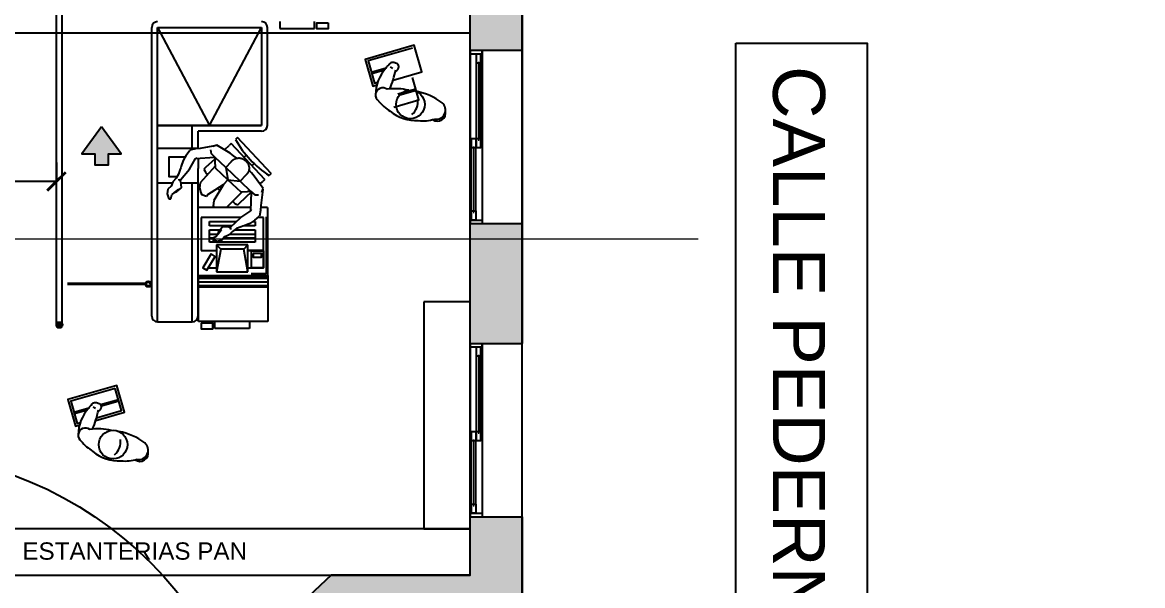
# Model space of a CAD drawing. Header units: millimetres. Extents: x 58411 to 366943, y -302717 to -95300.
# Drawn here: x 216131 to 225823, y -218780 to -213905 of the extents above; entities that cross this region are included whole.
import ezdxf

# ---------------------------------------------------------------- set-up
doc = ezdxf.new("R2010")
doc.units = ezdxf.units.MM
doc.header["$LTSCALE"] = 1000
doc.linetypes.add('DASHDOT', pattern=[1, 0.5, -0.25, 0, -0.25])
doc.linetypes.add('HIDDEN', pattern=[0.375, 0.25, -0.125])
for name, color, linetype in [('A-Cotas 100', 191, 'Continuous'), ('A-Cotas 200', 191, 'Continuous'), ('A-Desagues y Pendientes', 240, 'Continuous'), ('A-EQ', 200, 'Continuous'), ('A-Mur-Nuevo', 5, 'Continuous'), ('A-murhatch', 34, 'Continuous'), ('A-MURHATCH NUEVOS', 24, 'Continuous'), ('A-Muros', 3, 'Continuous'), ('A-Murvis', 1, 'Continuous'), ('TXT-LOC', 2, 'Continuous'), ('TXT-MAQ', 1, 'Continuous')]:
    doc.layers.add(name, color=color, linetype=linetype)
doc.styles.add('A-Verdana', font='verdana.ttf')
doc.styles.add('SB-50', font='swissel.ttf', dxfattribs={"height": 100})
doc.styles.add('SW-100', font='swiss.ttf', dxfattribs={"height": 200})
doc.dimstyles.new('A-V-200', dxfattribs={"dimscale": 2, "dimtxt": 160, "dimasz": 80, "dimexe": 0, "dimexo": 0, "dimgap": 80, "dimtad": 1, "dimlfac": 0.001, "dimzin": 1, "dimtxsty": 'A-Verdana', "dimblk": 'ARCHTICK', "dimcen": 0, "dimclrd": 256, "dimclre": 24, "dimadec": 0, "dimazin": 0, "dimtfac": 1, "dimtmove": 0, "dimatfit": 3, "dimldrblk": 'DOTSMALL', "dimfxl": 1.25, "dimarcsym": 0})

# ---------------------------------------------------------------- blocks, each defined once
blk = doc.blocks.new('HOMBRE')
at = {"color": 7}
blk.add_line((0.1079, 0.4184), (0.0986, 0.4413), dxfattribs=at)
blk.add_circle((0.0423, 0.0775), 0.1239, dxfattribs=at)
for centre, radius, start, end in [((0.1266, 0.1145), 0.3477, 101.00369, 142.41307), ((-0.3619, 0.9124), 0.708, 298.82802, 312.73559), ((0.0928, 0.4024), 0.0626, 77.72013, 121.34252), ((0.1116, 0.4239), 0.0439, 20.61718, 110.99197), ((0.1238, 0.4273), 0.0439, 252.88077, 322.47358), ((0.1328, 0.4158), 0.0308, 346.86657, 49.69728), ((0.1351, 0.4175), 0.0291, 314.81534, 342.58831), ((-0.1007, 0.2858), 0.0632, 15.30733, 197.23023), ((-0.2681, -0.1231), 0.483, 39.56376, 61.77777), ((0.2748, 0.2919), 0.4367, 183.26756, 201.00675), ((0.2098, 0.2159), 0.352, 193.22873, 235.93708), ((-0.2437, -0.2238), 0.5351, 16.11777, 42.64646), ((-0.0064, 0.1436), 0.1437, 272.54798, 331.28624), ((0.2579, 0.1909), 0.3622, 227.39349, 249.69456), ((0.1919, -0.0942), 0.0808, 222.41265, 13.59959), ((0.1847, -0.121), 0.0714, 197.72078, 335.36271)]:
    blk.add_arc(centre, radius, start, end, dxfattribs=at)
blk = doc.blocks.new('_ArchTick')
at = {"color": 0, "linetype": 'ByBlock', "const_width": 0.15}
blk.add_lwpolyline([(-0.5, -0.5), (0.5, 0.5)], dxfattribs=at)
blk = doc.blocks.new('*D49')
at = {"layer": 'A-Cotas 100', "color": 24, "lineweight": -2, "transparency": 16777216}
for p, q in [((214920.3, -214923.8), (214920.3, -215282.2)), ((216425.1, -215118), (216425.1, -215282.2))]:
    blk.add_line(p, q, dxfattribs=at)
at = {"layer": 'A-Cotas 100', "lineweight": -2, "transparency": 16777216}
blk.add_line((216425.1, -215282.2), (214920.3, -215282.2), dxfattribs=at)
at = {"layer": 'DEFPOINTS', "color": 0, "transparency": 16777216}
for p in [(214920.3, -214923.8), (216425.1, -215118), (214920.3, -215282.2)]:
    blk.add_point(p, dxfattribs=at)
at = {"layer": 'A-Cotas 100', "lineweight": -2, "transparency": 16777216, "xscale": 160, "yscale": 160, "zscale": 160, "rotation": 180}
blk.add_blockref('_ArchTick', (214920.3, -215282.2), dxfattribs=at)
at = {"layer": 'A-Cotas 100', "lineweight": -2, "transparency": 16777216, "xscale": 160, "yscale": 160, "zscale": 160}
blk.add_blockref('_ArchTick', (216425.1, -215282.2), dxfattribs=at)
at = {"layer": 'A-Cotas 100', "color": 0, "transparency": 16777216, "insert": (215575.1, -214919.3), "char_height": 320, "attachment_point": 5, "style": 'A-Verdana'}
blk.add_mtext('1,50', dxfattribs=at)
blk = doc.blocks.new('_DotSmall')
at = {"color": 0, "linetype": 'ByBlock', "const_width": 0.5}
blk.add_lwpolyline([(-0.0625, 0, 1), (0.0625, 0, 1)], format="xyb", close=True, dxfattribs=at)

msp = doc.modelspace()

# ---------------------------------------------------------------- hatches: boundary and pattern name
at = {"layer": 'A-EQ'}
for color, points in [(123, [(216645.742, -215043.382), (216757.175, -215043.382), (216757.175, -215137.298), (216874.473, -215137.298), (216874.473, -215043.382), (216985.906, -215043.382), (216815.824, -214808.589)]), (123, [(216645.742, -215043.382), (216757.175, -215043.382), (216757.175, -215137.298), (216874.473, -215137.298), (216874.473, -215043.382), (216985.906, -215043.382), (216815.824, -214808.589)]), (256, [(216476.446, -216524.054, 1), (216424.715, -216524.054, 1)])]:
    msp.add_hatch(color=color, dxfattribs=at).paths.add_polyline_path(points)
h = msp.add_hatch(dxfattribs=at)
h.set_pattern_fill('ANSI31', color=256, scale=10, angle=135, style=0)
h.set_pattern_definition([(180, (220721.573, -216212.896), (1e-14, 31.75), [])])
h.paths.add_polyline_path([(217654.737, -216095.137), (217654.737, -216195.137), (218254.737, -216195.137), (218254.737, -216095.137)])
at = {"layer": 'A-murhatch'}
h = msp.add_hatch(color=256, dxfattribs=at)
h.paths.add_polyline_path([(220454.737, -212851.338), (220004.737, -212851.338), (220004.737, -214146.588), (220454.737, -214146.588)])
h.paths.add_polyline_path([(220004.737, -211351.577), (220454.737, -211351.577), (220454.737, -210443.316), (219877.458, -209866.037), (219559.26, -210184.235), (220004.737, -210629.712)])
h.paths.add_polyline_path([(220004.737, -216683.567), (220454.737, -216683.567), (220454.737, -215646.35), (220004.737, -215646.35)])
h.paths.add_polyline_path([(220454.737, -218183.329), (220004.737, -218183.329), (220004.737, -218689.712), (218802.973, -218689.712), (218608.118, -218869.712), (220004.737, -218869.712), (220004.737, -220509.712), (220454.737, -220509.712)])

# ---------------------------------------------------------------- linework, layer by layer
at = {"color": 24}
for p, q in [((220060.737, -214909.858), (220060.737, -214256.589)), ((220095.737, -214909.858), (220095.737, -214256.589)), ((220017.737, -215536.588), (220017.737, -214989.858)), ((220052.737, -215536.588), (220052.737, -214989.858)), ((220454.737, -218183.329), (220454.737, -216683.567)), ((220060.737, -217446.837), (220060.737, -216793.568)), ((220095.737, -217446.837), (220095.737, -216793.568)), ((220017.737, -218073.567), (220017.737, -217526.837)), ((220052.737, -218073.567), (220052.737, -217526.837))]:
    msp.add_line(p, q, dxfattribs=at)
at = {"color": 7}
for points in [[(220004.737, -214146.588), (220004.737, -215646.588)], [(220108.737, -214146.589), (220108.737, -215646.588)], [(220454.737, -214146.589), (220454.737, -215646.588)], [(219604.737, -216324.712), (219604.737, -218289.712), (220004.737, -218289.712), (220004.737, -216324.712), (219604.737, -216324.712)], [(220004.737, -216683.567), (220004.737, -218183.567)], [(220108.737, -216683.567), (220108.737, -218183.567)], [(220454.737, -218183.329), (220454.737, -218183.567)], [(214520.33, -218689.712), (220004.737, -218689.712), (220004.737, -218289.712), (214520.33, -218289.712), (214520.33, -218689.712)]]:
    msp.add_lwpolyline(points, dxfattribs=at)
at = {"color": 1}
for points in [[(220004.737, -214146.588), (220004.737, -214176.589), (220108.737, -214176.589), (220108.737, -214146.588)], [(220095.737, -214909.858), (220095.737, -214909.858), (220095.737, -214989.858), (220060.737, -214989.858), (220060.737, -214909.858), (220095.737, -214909.858)], [(220052.737, -215536.588), (220052.737, -215536.588), (220052.737, -215616.588), (220017.737, -215616.588), (220017.737, -215536.588), (220052.737, -215536.588)], [(220004.737, -215646.588), (220004.737, -215616.588), (220108.737, -215616.588), (220108.737, -215646.588)], [(220004.737, -216683.567), (220004.737, -216713.568), (220108.737, -216713.568), (220108.737, -216683.567)], [(220095.737, -217446.837), (220095.737, -217446.837), (220095.737, -217526.837), (220060.737, -217526.837), (220060.737, -217446.837), (220095.737, -217446.837)], [(220052.737, -218073.567), (220052.737, -218073.567), (220052.737, -218153.567), (220017.737, -218153.567), (220017.737, -218073.567), (220052.737, -218073.567)], [(220004.737, -218183.567), (220004.737, -218153.567), (220108.737, -218153.567), (220108.737, -218183.567)]]:
    msp.add_lwpolyline(points, dxfattribs=at)
for points in [[(220060.737, -214256.589), (220060.737, -214176.589), (220095.737, -214176.589), (220095.737, -214256.589)], [(220017.737, -214989.858), (220017.737, -214909.858), (220052.737, -214909.858), (220052.737, -214989.858)], [(220060.737, -216793.568), (220060.737, -216713.568), (220095.737, -216713.568), (220095.737, -216793.568)], [(220017.737, -217526.837), (220017.737, -217446.837), (220052.737, -217446.837), (220052.737, -217526.837)]]:
    msp.add_lwpolyline(points, close=True, dxfattribs=at)
at = {"color": 4, "const_width": 10}
for points in [[(220078.237, -214244.589), (220078.237, -214931.61)], [(220035.237, -214977.858), (220035.237, -215558.34)], [(220078.237, -216781.568), (220078.237, -217468.589)], [(220035.237, -217514.837), (220035.237, -218095.319)]]:
    msp.add_lwpolyline(points, dxfattribs=at)
at = {"layer": 'A-Cotas 200', "color": 7, "ltscale": 500}
for points in [[(219338.376, -214405.241), (219586.338, -214333.827), (219519.917, -214103.201), (219097.103, -214224.973), (219163.524, -214455.599), (219197.27, -214445.88)], [(219338.376, -214405.241), (219586.338, -214333.827), (219519.917, -214103.201), (219097.103, -214224.973), (219163.524, -214455.599), (219197.27, -214445.88)], [(219338.376, -214405.241), (219586.338, -214333.827), (219519.917, -214103.201), (219097.103, -214224.973), (219163.524, -214455.599), (219197.27, -214445.88)], [(219338.376, -214405.241), (219586.338, -214333.827), (219519.917, -214103.201), (219097.103, -214224.973), (219163.524, -214455.599), (219197.27, -214445.88)], [(219506.233, -214127.955), (219121.857, -214238.657), (219177.208, -214430.845), (219204.14, -214423.089)], [(219506.233, -214127.955), (219121.857, -214238.657), (219177.208, -214430.845), (219204.14, -214423.089)], [(219506.233, -214127.955), (219121.857, -214238.657), (219177.208, -214430.845), (219204.14, -214423.089)], [(219506.233, -214127.955), (219121.857, -214238.657), (219177.208, -214430.845), (219204.14, -214423.089)], [(219149.532, -214334.751), (219277.136, -214298.001)], [(219149.532, -214334.751), (219277.136, -214298.001)], [(219153.097, -214347.127), (219263.767, -214315.254)], [(219153.097, -214347.127), (219263.767, -214315.254)], [(219345.259, -214637.627), (219561.584, -214575.325), (219506.233, -214383.137)], [(219345.259, -214637.627), (219561.584, -214575.325), (219506.233, -214383.137)], [(219379.823, -214523.608), (219533.909, -214479.231)], [(219379.823, -214523.608), (219533.909, -214479.231)], [(219386.663, -214535.041), (219537.473, -214491.607)], [(219386.663, -214535.041), (219537.473, -214491.607)], [(216765.783, -217349.62), (217013.744, -217278.206), (216947.323, -217047.58), (216524.509, -217169.352), (216590.93, -217399.978), (216624.676, -217390.259)], [(216765.783, -217349.62), (217013.744, -217278.206), (216947.323, -217047.58), (216524.509, -217169.352), (216590.93, -217399.978), (216624.676, -217390.259)], [(216765.783, -217349.62), (217013.744, -217278.206), (216947.323, -217047.58), (216524.509, -217169.352), (216590.93, -217399.978), (216624.676, -217390.259)], [(216765.783, -217349.62), (217013.744, -217278.206), (216947.323, -217047.58), (216524.509, -217169.352), (216590.93, -217399.978), (216624.676, -217390.259)], [(216933.639, -217072.334), (216549.263, -217183.036), (216604.614, -217375.224), (216631.546, -217367.467)], [(216933.639, -217072.334), (216549.263, -217183.036), (216604.614, -217375.224), (216631.546, -217367.467)], [(216933.639, -217072.334), (216549.263, -217183.036), (216604.614, -217375.224), (216631.546, -217367.467)], [(216933.639, -217072.334), (216549.263, -217183.036), (216604.614, -217375.224), (216631.546, -217367.467)], [(216772.665, -217326.824), (216988.99, -217264.522), (216933.639, -217072.334)], [(216772.665, -217326.824), (216988.99, -217264.522), (216933.639, -217072.334)], [(216807.229, -217212.805), (216961.315, -217168.428)], [(216807.229, -217212.805), (216961.315, -217168.428)], [(216814.069, -217224.238), (216964.879, -217180.804)], [(216814.069, -217224.238), (216964.879, -217180.804)], [(216576.939, -217279.13), (216704.542, -217242.379)], [(216576.939, -217279.13), (216704.542, -217242.379)], [(216580.503, -217291.506), (216691.174, -217259.632)], [(216580.503, -217291.506), (216691.174, -217259.632)]]:
    msp.add_lwpolyline(points, dxfattribs=at)
at = {"layer": 'A-Desagues y Pendientes'}
msp.add_lwpolyline([(222303.174, -214086.052), (223438.973, -214086.052), (223438.973, -220957.264), (222303.174, -220957.264)], close=True, dxfattribs=at)
at = {"layer": 'A-Desagues y Pendientes', "color": 12, "linetype": 'DASHDOT', "ltscale": 150, "const_width": 10}
msp.add_lwpolyline([(221979.236, -215779.965), (211737.809, -215779.965)], dxfattribs=at)
at = {"layer": 'A-Desagues y Pendientes'}
msp.add_circle((214913.172, -220920.506), 3299.506, dxfattribs=at)
at = {"layer": 'A-EQ'}
for p, q in [((218359.015, -213897.676), (218359.015, -213957.676)), ((218659.015, -213957.676), (218659.015, -213897.676)), ((217250.581, -216447.676), (217250.581, -213947.676)), ((217300.581, -216497.676), (217300.581, -213947.676)), ((217300.581, -213947.676), (218200.581, -213947.676)), ((217300.581, -213947.676), (217750.581, -214797.676)), ((217750.581, -214797.676), (218200.581, -213947.676)), ((218200.581, -213947.676), (218200.581, -214797.676)), ((218250.581, -214797.676), (218250.581, -213947.676)), ((218359.015, -213957.676), (218659.015, -213957.676)), ((217600.581, -214797.676), (217300.581, -214797.676)), ((217300.581, -214797.676), (218200.581, -214797.676)), ((218200.581, -214797.676), (217600.581, -214797.676)), ((217600.581, -214997.676), (217600.581, -214797.676)), ((218200.581, -214847.676), (217650.581, -214847.676)), ((217650.581, -214997.66), (217650.581, -214847.676)), ((217808.67, -214971.578), (217669.772, -214996.122)), ((217814.371, -214967.274), (217779.735, -214979.322)), ((217927.563, -215037.491), (217814.371, -214967.274)), ((217881.997, -215006.141), (217919.56, -214970.951)), ((217937.805, -214953.859), (217919.56, -214970.951)), ((218228.366, -215264.02), (217937.805, -214953.859)), ((217992.539, -214902.584), (217974.294, -214919.676)), ((218283.1, -215212.744), (217992.539, -214902.584)), ((217650.581, -214997.676), (217300.581, -214997.676)), ((217546.428, -215054.82), (217520.284, -215099.026)), ((217546.428, -215054.82), (217578.975, -215012.076)), ((217627.856, -214999.482), (217578.975, -215012.076)), ((217669.772, -214996.122), (217627.856, -214999.482)), ((217628.35, -215083.436), (217794.21, -215070.139)), ((217628.35, -215083.436), (217641.824, -215077.624)), ((217650.581, -215086.444), (217650.581, -215081.654)), ((217766.354, -215042.138), (217761.992, -215007.833)), ((217799.637, -215075.594), (217766.354, -215042.138)), ((217794.779, -215071.005), (217796.57, -215102.879)), ((217889.64, -215160.625), (217799.637, -215075.594)), ((217957.435, -215059.676), (217927.563, -215037.491)), ((217985.125, -215081.308), (217957.435, -215059.676)), ((217979.289, -215082.334), (217982.692, -215081.022)), ((217982.692, -215081.022), (217986.129, -215080.245)), ((217986.129, -215080.245), (217989.852, -215079.738)), ((217989.852, -215079.738), (217993.29, -215078.962)), ((217993.29, -215078.962), (217996.762, -215078.721)), ((217996.762, -215078.721), (218000.771, -215078.484)), ((218000.771, -215078.484), (218004.529, -215078.513)), ((218004.529, -215078.513), (218008.287, -215078.542)), ((218008.287, -215078.542), (218012.08, -215079.107)), ((218012.08, -215079.107), (218016.123, -215079.405)), ((218016.123, -215079.405), (218019.916, -215079.97)), ((218019.916, -215079.97), (218023.743, -215081.071)), ((218023.743, -215081.071), (218027.856, -215082.441)), ((218067.92, -215054.634), (218048.902, -215072.45)), ((217496.825, -215176.673), (217482.61, -215217.373)), ((217500.881, -215162.312), (217496.825, -215176.673)), ((217498.825, -215267.693), (217577.789, -215175.546)), ((217503.571, -215148.605), (217500.881, -215162.312)), ((217520.284, -215099.026), (217503.571, -215148.605)), ((217577.789, -215175.546), (217628.35, -215083.436)), ((217650.581, -215086.444), (217650.581, -215170.437)), ((217650.581, -216447.676), (217650.581, -215170.437)), ((217797.879, -215148.804), (217669.221, -215292.69)), ((217718.868, -215158.961), (217700.623, -215176.053)), ((217718.868, -215158.961), (217797.305, -215085.481)), ((217796.57, -215102.879), (217798.264, -215162.33)), ((217798.264, -215162.33), (217909.126, -215267.068)), ((217889.64, -215160.625), (217939.864, -215107.465)), ((217953.071, -215220.553), (217889.64, -215160.625)), ((217889.64, -215160.625), (217909.126, -215267.068)), ((217939.864, -215107.465), (217940.115, -215107.199)), ((217939.864, -215107.465), (217939.864, -215107.465)), ((217940.115, -215107.199), (217940.366, -215106.934)), ((217940.366, -215106.934), (217940.617, -215106.668)), ((217940.617, -215106.668), (217940.868, -215106.402)), ((217940.868, -215106.402), (217941.371, -215105.87)), ((217941.371, -215105.87), (217941.622, -215105.605)), ((217941.622, -215105.605), (217941.873, -215105.339)), ((217941.873, -215105.339), (217942.124, -215105.073)), ((217942.124, -215105.073), (217942.375, -215104.807)), ((217942.375, -215104.807), (217942.877, -215104.276)), ((217942.877, -215104.276), (217943.128, -215104.01)), ((217943.128, -215104.01), (217943.38, -215103.744)), ((217943.38, -215103.744), (217943.631, -215103.478)), ((217943.631, -215103.478), (217944.133, -215102.947)), ((217944.133, -215102.947), (217944.384, -215102.681)), ((217944.384, -215102.681), (217944.635, -215102.415)), ((217944.635, -215102.415), (217944.886, -215102.149)), ((217944.886, -215102.149), (217945.137, -215101.883)), ((217945.137, -215101.883), (217945.64, -215101.352)), ((217945.64, -215101.352), (217945.891, -215101.086)), ((217945.891, -215101.086), (217946.142, -215100.82)), ((217946.142, -215100.82), (217946.393, -215100.554)), ((217946.393, -215100.554), (217946.895, -215100.023)), ((217946.895, -215100.023), (217947.146, -215099.757)), ((217947.146, -215099.757), (217947.397, -215099.491)), ((217947.397, -215099.491), (217947.649, -215099.225)), ((217947.649, -215099.225), (217947.9, -215098.96)), ((217947.9, -215098.96), (217948.402, -215098.428)), ((217948.402, -215098.428), (217948.653, -215098.162)), ((217948.653, -215098.162), (217948.904, -215097.896)), ((217948.904, -215097.896), (217949.155, -215097.631)), ((217949.155, -215097.631), (217949.658, -215097.099)), ((217949.658, -215097.099), (217952.238, -215095.512)), ((217949.658, -215097.099), (217949.658, -215097.099)), ((217952.238, -215095.512), (217954.818, -215093.926)), ((217954.818, -215093.926), (217957.65, -215092.074)), ((217957.65, -215092.074), (217960.481, -215090.221)), ((217960.481, -215090.221), (217963.062, -215088.635)), ((217963.062, -215088.635), (217966.179, -215087.052)), ((217966.179, -215087.052), (217969.582, -215085.74)), ((217969.582, -215085.74), (217972.448, -215084.423)), ((217972.448, -215084.423), (217975.851, -215083.111)), ((217975.851, -215083.111), (217979.289, -215082.334)), ((218027.856, -215082.441), (218031.683, -215083.542)), ((218031.683, -215083.542), (218035.83, -215085.448)), ((218035.83, -215085.448), (218039.692, -215087.084)), ((218039.692, -215087.084), (218043.588, -215089.256)), ((218043.588, -215089.256), (218047.77, -215091.698)), ((218047.77, -215091.698), (218051.701, -215094.405)), ((218051.701, -215094.405), (218055.381, -215097.379)), ((218055.381, -215097.379), (218059.347, -215100.622)), ((218059.347, -215100.622), (218063.312, -215103.866)), ((218063.312, -215103.866), (218063.312, -215103.866)), ((218063.312, -215103.866), (218067.061, -215107.911)), ((218067.061, -215107.911), (218070.525, -215111.686)), ((218070.525, -215111.686), (218073.702, -215115.191)), ((218073.702, -215115.191), (218076.629, -215118.962)), ((218076.629, -215118.962), (218079.304, -215122.999)), ((218079.304, -215122.999), (218081.694, -215126.765)), ((218081.694, -215126.765), (218083.546, -215130.528)), ((218083.546, -215130.528), (218085.399, -215134.291)), ((218085.399, -215134.291), (218087.001, -215138.319)), ((218087.001, -215138.319), (218088.317, -215142.078)), ((218088.317, -215142.078), (218089.633, -215145.836)), ((218089.633, -215145.836), (218090.698, -215149.86)), ((218090.698, -215149.86), (218091.226, -215153.88)), ((218091.226, -215153.88), (218091.719, -215157.365)), ((218091.571, -215175.838), (218091.276, -215179.584)), ((218092.151, -215172.362), (218091.571, -215175.838)), ((218091.719, -215157.365), (218092.247, -215161.385)), ((218092.195, -215168.881), (218092.151, -215172.362)), ((218092.203, -215164.865), (218092.195, -215168.881)), ((218092.247, -215161.385), (218092.203, -215164.865)), ((218117.269, -215145.429), (218136.69, -215127.235)), ((217460.521, -215253.953), (217433.054, -215284.27)), ((217482.61, -215217.373), (217460.521, -215253.953)), ((217492.913, -215268.105), (217478.103, -215269.941)), ((217492.913, -215268.105), (217498.825, -215267.693)), ((217501.704, -215282.835), (217492.913, -215268.105)), ((217909.126, -215267.068), (217870.705, -215307.735)), ((217909.126, -215267.068), (218019.987, -215371.805)), ((217909.126, -215267.068), (218015.074, -215279.13)), ((218015.074, -215279.13), (217953.071, -215220.553)), ((217953.071, -215220.553), (217953.071, -215220.553)), ((218065.298, -215225.97), (218015.074, -215279.13)), ((218065.549, -215225.704), (218065.298, -215225.97)), ((218065.8, -215225.438), (218065.549, -215225.704)), ((218066.051, -215225.172), (218065.8, -215225.438)), ((218066.302, -215224.907), (218066.051, -215225.172)), ((218066.804, -215224.375), (218066.302, -215224.907)), ((218067.055, -215224.109), (218066.804, -215224.375)), ((218067.306, -215223.843), (218067.055, -215224.109)), ((218067.558, -215223.578), (218067.306, -215223.843)), ((218067.809, -215223.312), (218067.558, -215223.578)), ((218068.311, -215222.78), (218067.809, -215223.312)), ((218068.562, -215222.514), (218068.311, -215222.78)), ((218068.813, -215222.249), (218068.562, -215222.514)), ((218069.064, -215221.983), (218068.813, -215222.249)), ((218069.567, -215221.451), (218069.064, -215221.983)), ((218069.818, -215221.185), (218069.567, -215221.451)), ((218070.069, -215220.92), (218069.818, -215221.185)), ((218070.32, -215220.654), (218070.069, -215220.92)), ((218070.571, -215220.388), (218070.32, -215220.654)), ((218071.073, -215219.856), (218070.571, -215220.388)), ((218071.324, -215219.591), (218071.073, -215219.856)), ((218071.575, -215219.325), (218071.324, -215219.591)), ((218071.827, -215219.059), (218071.575, -215219.325)), ((218072.329, -215218.527), (218071.827, -215219.059)), ((218072.58, -215218.262), (218072.329, -215218.527)), ((218072.831, -215217.996), (218072.58, -215218.262)), ((218073.082, -215217.73), (218072.831, -215217.996)), ((218073.333, -215217.464), (218073.082, -215217.73)), ((218073.836, -215216.932), (218073.333, -215217.464)), ((218074.087, -215216.667), (218073.836, -215216.932)), ((218074.338, -215216.401), (218074.087, -215216.667)), ((218074.589, -215216.135), (218074.338, -215216.401)), ((218075.091, -215215.603), (218074.589, -215216.135)), ((218077.1, -215213.477), (218075.091, -215215.603)), ((218075.091, -215215.603), (218075.091, -215215.603)), ((218078.538, -215210.811), (218077.1, -215213.477)), ((218080.512, -215208.149), (218078.538, -215210.811)), ((218082.201, -215205.217), (218080.512, -215208.149)), ((218083.638, -215202.55), (218082.201, -215205.217)), ((218085.041, -215199.348), (218083.638, -215202.55)), ((218086.444, -215196.146), (218085.041, -215199.348)), ((218087.596, -215193.21), (218086.444, -215196.146)), ((218088.713, -215189.738), (218087.596, -215193.21)), ((218089.579, -215186.532), (218088.713, -215189.738)), ((218090.41, -215182.79), (218089.579, -215186.532)), ((218113.441, -215207.064), (218089.986, -215180.377)), ((218091.276, -215179.584), (218090.41, -215182.79)), ((218137, -215235.358), (218113.441, -215207.064)), ((218212.673, -215343.573), (218137, -215235.358)), ((218228.366, -215264.02), (218210.121, -215281.111)), ((218283.1, -215212.744), (218264.855, -215229.836)), ((217427.471, -215297.676), (217300.581, -215297.676)), ((217389.238, -215348.311), (217382.044, -215387.645)), ((217417.814, -215323.777), (217389.238, -215348.311)), ((217422.98, -215308.462), (217417.814, -215323.777)), ((217433.054, -215284.27), (217422.98, -215308.462)), ((217447.814, -215377.803), (217483.049, -215347.552)), ((217447.814, -215377.803), (217467.426, -215369.772)), ((217467.426, -215369.772), (217506.545, -215336.186)), ((217505.33, -215306.144), (217501.704, -215282.835)), ((217550.698, -215297.676), (217504.013, -215297.676)), ((217506.545, -215336.186), (217505.33, -215306.144)), ((217650.581, -215297.676), (217550.698, -215297.676)), ((217600.581, -216497.676), (217600.581, -215297.676)), ((217669.221, -215292.69), (217662.588, -215336.085)), ((217662.588, -215336.085), (217674.534, -215379.919)), ((217734.472, -215395.841), (217870.705, -215307.735)), ((217870.705, -215307.735), (217787.903, -215446.32)), ((218033.58, -215371.356), (217897.163, -215508.04)), ((218009.429, -215469.121), (218115.402, -215369.845)), ((218015.074, -215279.13), (218105.363, -215364.432)), ((218019.987, -215371.805), (218079.153, -215369.852)), ((218110.221, -215369.021), (218079.153, -215369.852)), ((218105.363, -215364.432), (218141.512, -215396.571)), ((218108.399, -215536.967), (218112.26, -215370.62)), ((218187.121, -215302.658), (218210.121, -215281.111)), ((218209.841, -215350.588), (218193.222, -215490.655)), ((218202.324, -215378.566), (218212.673, -215343.573)), ((217382.044, -215387.645), (217396.402, -215430.752)), ((217396.402, -215430.752), (217413.517, -215431.6)), ((217413.517, -215431.6), (217423.955, -215398.289)), ((217423.955, -215398.289), (217447.814, -215377.803)), ((217674.534, -215379.919), (217682.498, -215395.858)), ((217682.498, -215395.858), (217723.215, -215407.756)), ((217723.215, -215407.756), (217734.472, -215395.841)), ((217787.903, -215446.32), (217782.047, -215495.481)), ((218009.429, -215469.121), (217991.184, -215486.213)), ((218141.512, -215396.571), (218174.866, -215397.899)), ((218109.097, -215506.927), (217650.581, -215506.927)), ((217783.642, -215493.387), (217783.642, -215506.927)), ((218019.308, -215592.675), (218108.399, -215536.967)), ((218108.399, -215536.967), (218113.438, -215523.185)), ((218192.246, -215532.695), (218182.447, -215582.211)), ((218193.222, -215490.655), (218192.246, -215532.695)), ((218250.581, -215506.927), (218192.844, -215506.927)), ((218250.581, -215506.927), (218250.581, -216106.927)), ((217676.234, -215592.519), (217676.234, -215880.519)), ((218019.558, -215592.519), (217676.234, -215592.519)), ((217748.234, -215664.519), (217748.234, -215628.519)), ((217748.234, -215628.519), (217981.994, -215628.519)), ((217931.792, -215676.743), (218019.308, -215592.675)), ((218098.969, -215645.744), (218050.419, -215665.244)), ((218141.62, -215617.132), (218098.969, -215645.744)), ((218124.646, -215628.519), (218144.234, -215628.519)), ((218141.62, -215617.132), (218182.447, -215582.211)), ((218144.234, -215628.519), (218144.234, -215664.519)), ((218216.234, -215592.519), (218170.396, -215592.519)), ((218216.234, -215880.519), (218216.234, -215592.519)), ((218239.195, -215587.037), (218239.195, -216082.523)), ((217944.518, -215664.519), (217748.234, -215664.519)), ((217748.234, -215808.519), (217748.234, -215700.519)), ((217748.234, -215700.519), (217841.877, -215700.519)), ((217748.234, -215736.519), (217822.77, -215736.519)), ((217772.992, -215771.217), (217805.657, -215758.905)), ((217805.657, -215758.905), (217824.755, -215733.921)), ((217824.755, -215733.921), (217852.958, -215697.027)), ((217824.755, -215733.921), (217831.66, -215713.885)), ((217831.66, -215713.885), (217862.971, -215672.923)), ((217862.971, -215672.923), (217893.034, -215672.43)), ((217895.394, -215754.78), (217880.398, -215760.806)), ((217893.034, -215672.43), (217916.511, -215674.727)), ((217918.975, -215743.349), (217895.394, -215754.78)), ((217916.511, -215674.727), (217931.716, -215682.668)), ((217947.684, -215714.205), (217918.975, -215743.349)), ((217925.703, -215736.519), (218144.234, -215736.519)), ((217931.716, -215682.668), (217930.724, -215697.558)), ((217931.716, -215682.668), (217931.792, -215676.743)), ((217982.952, -215690.075), (217947.684, -215714.205)), ((217967.687, -215700.519), (218144.234, -215700.519)), ((218022.778, -215673.572), (217982.952, -215690.075)), ((218036.887, -215668.708), (218022.778, -215673.572)), ((218050.419, -215665.244), (218036.887, -215668.708)), ((218144.234, -215664.519), (218052.225, -215664.519)), ((218144.234, -215700.519), (218144.234, -215808.519)), ((217773.131, -215772.519), (217748.234, -215772.519)), ((218144.234, -215808.519), (217748.234, -215808.519)), ((217774.81, -215788.256), (217772.992, -215771.217)), ((217818.662, -215800.144), (217774.81, -215788.256)), ((217811.234, -215831.158), (217847.234, -215867.158)), ((218081.234, -215831.158), (217811.234, -215831.158)), ((217811.234, -215831.158), (217811.234, -216065.158)), ((217857.525, -215790.729), (217818.662, -215800.144)), ((217880.398, -215760.806), (217857.525, -215790.729)), ((218144.234, -215772.519), (217871.444, -215772.519)), ((218045.234, -215867.158), (218081.234, -215831.158)), ((218081.234, -216065.158), (218081.234, -215831.158)), ((217676.234, -215880.519), (217811.234, -215880.519)), ((217847.234, -215867.158), (217811.234, -216065.158)), ((218045.234, -215867.158), (217847.234, -215867.158)), ((218081.234, -216065.158), (218045.234, -215867.158)), ((218081.234, -215880.519), (218216.234, -215880.519)), ((218250.581, -216106.927), (217650.581, -216106.927)), ((217654.737, -216195.137), (217654.737, -216095.137)), ((217654.737, -216095.137), (218254.737, -216095.137)), ((217811.234, -216065.158), (218081.234, -216065.158)), ((218239.195, -216082.523), (218109.817, -216082.523)), ((218254.737, -216095.137), (218254.737, -216195.137)), ((217195.448, -216164.618), (216519.942, -216164.618)), ((217195.448, -216174.618), (216519.942, -216174.618)), ((217654.737, -216195.137), (218254.737, -216195.137)), ((217654.737, -216495.137), (217654.737, -216195.137)), ((218254.737, -216195.137), (218254.737, -216495.137)), ((217300.581, -216497.676), (217600.581, -216497.676)), ((218254.737, -216495.137), (217654.737, -216495.137)), ((217796.303, -216555.137), (217796.303, -216495.137)), ((218096.303, -216495.137), (218096.303, -216555.137)), ((218096.303, -216555.137), (217796.303, -216555.137))]:
    msp.add_line(p, q, dxfattribs=at)
for points in [[(216425.081, -216524.054), (216425.081, -210123.558), (218280.03, -208268.609)], [(216476.081, -216524.054), (216476.081, -210144.683), (218316.093, -208304.671)], [(217536.334, -215071.888), (217397.391, -215071.888), (217397.391, -215239.254), (217469.397, -215239.254)], [(218081.234, -216027.849), (218216.234, -216027.849), (218216.234, -215880.519), (218081.234, -215880.519)], [(217738.916, -216027.849), (217811.234, -216027.849)]]:
    msp.add_lwpolyline(points, dxfattribs=at)
for points in [[(218777.151, -213909.526), (218777.151, -213959.526), (218677.151, -213959.526), (218677.151, -213909.526)], [(217765.066, -215909.334), (217692.033, -216028.098), (217725.941, -216048.949), (217798.973, -215930.185)], [(218216.234, -215882.735), (218216.234, -216027.849), (218113.442, -216027.849), (218113.442, -215882.735)], [(218127.658, -215905.498), (218127.658, -215936.797), (218198.74, -215936.797), (218198.74, -215905.498)], [(217678.167, -216506.987), (217678.167, -216556.987), (217778.167, -216556.987), (217778.167, -216506.987)]]:
    msp.add_lwpolyline(points, close=True, dxfattribs=at)
at = {"layer": 'A-EQ', "color": 6}
msp.add_lwpolyline([(216815.824, -214808.589), (216645.742, -215043.382), (216757.175, -215043.382), (216757.175, -215137.298), (216874.473, -215137.298), (216874.473, -215043.382), (216985.906, -215043.382)], close=True, dxfattribs=at)
msp.add_lwpolyline([(216815.824, -214808.589), (216645.742, -215043.382), (216757.175, -215043.382), (216757.175, -215137.298), (216874.473, -215137.298), (216874.473, -215043.382), (216985.906, -215043.382)], close=True, dxfattribs=at)
at = {"layer": 'A-EQ', "const_width": 5}
for points in [[(217292.186, -214954.386), (217292.186, -215360.581)], [(218239.195, -215587.037), (218239.195, -216082.523), (218109.817, -216082.523)]]:
    msp.add_lwpolyline(points, dxfattribs=at)
at = {"layer": 'A-EQ'}
for centre, radius in [((217219.942, -216169.618), 25), ((217219.942, -216169.618), 25), ((217219.942, -216169.618), 16.29), ((217219.942, -216169.618), 16.29), ((216450.581, -216524.054), 25.865)]:
    msp.add_circle(centre, radius, dxfattribs=at)
for centre, radius, start, end in [((217300.581, -213947.676), 50, 90, 180), ((218200.581, -213947.676), 50, 0, 90), ((218200.581, -214797.676), 50, 270, 0), ((218769.543, -214465.86), 915.625, 209.7116325, 236.5510325), ((218495.872, -214722.237), 915.625, 209.7116325, 213.2488505), ((217764.48, -215116.232), 62.5, 276.1359826, 276.2614325), ((218495.872, -214722.237), 915.625, 222.3999145, 224.2013637), ((218495.872, -214722.237), 915.625, 233.2808757, 236.5510325), ((217300.581, -216447.676), 50, 180, 270), ((217600.581, -216447.676), 50, 270, 0)]:
    msp.add_arc(centre, radius, start, end, dxfattribs=at)
at = {"layer": 'A-Mur-Nuevo', "ltscale": 500}
msp.add_circle((204294.377, -216386.967), 40772.57, dxfattribs=at)
at = {"layer": 'A-MURHATCH NUEVOS', "color": 12, "linetype": 'HIDDEN', "ltscale": 250}
msp.add_lwpolyline([(215420.33, -213993.989), (220004.737, -213993.989)], dxfattribs=at)
at = {"layer": 'A-MURHATCH NUEVOS', "color": 24, "linetype": 'HIDDEN', "ltscale": 250}
msp.add_lwpolyline([(214520.33, -218689.712), (220004.737, -218689.712)], dxfattribs=at)
at = {"layer": 'A-Muros'}
for points in [[(220004.737, -214167.584), (220004.737, -212851.338)], [(220004.737, -214357.584), (220004.737, -212851.338)], [(220454.737, -214146.588), (220454.737, -212851.338)], [(220454.737, -212851.338), (220454.737, -214146.588)], [(220004.737, -214146.588), (220454.737, -214146.588)], [(220004.737, -216683.567), (220004.737, -215646.35)], [(220004.737, -216683.567), (220004.737, -215646.35)], [(220004.737, -215646.35), (220454.737, -215646.35)], [(220454.737, -216683.567), (220454.737, -215646.35)], [(220454.737, -215646.35), (220454.737, -216683.567)], [(220004.737, -216683.567), (220454.737, -216683.567)], [(220004.737, -218689.712), (220004.737, -218183.329)], [(220004.737, -218689.712), (220004.737, -218183.329)], [(220004.737, -218183.329), (220454.737, -218183.329)], [(220454.737, -220509.712), (220454.737, -218183.329)], [(220454.737, -218183.329), (220454.737, -220509.712)], [(220004.737, -218689.712), (218802.973, -218689.712), (218608.118, -218869.712)]]:
    msp.add_lwpolyline(points, dxfattribs=at)
at = {"layer": 'A-Murvis'}
for points in [[(220004.737, -215646.35), (220004.737, -214146.588)], [(220454.737, -215646.35), (220454.737, -214146.588)], [(220004.737, -218183.329), (220004.737, -216683.567)], [(220454.737, -218183.329), (220454.737, -216683.567)]]:
    msp.add_lwpolyline(points, dxfattribs=at)

# ---------------------------------------------------------------- block references
at = {"layer": 'A-EQ', "extrusion": (0, 0, -1), "xscale": -1000.000000000004, "yscale": 1000, "zscale": -999.9999999999949, "rotation": 323.1558927616449}
for p in [(-219500.823, -214702.326), (-219500.823, -214702.326), (-216928.23, -217646.704), (-216928.23, -217646.704)]:
    msp.add_blockref('HOMBRE', p, dxfattribs=at)

# ---------------------------------------------------------------- texts
at = {"layer": 'TXT-LOC', "style": 'SB-50'}
msp.add_text('CALLE PEDERNERA', height=450, rotation=270, dxfattribs=at).set_placement((222625.866, -214283.007))
at = {"layer": 'TXT-MAQ', "style": 'SW-100'}
msp.add_text('ESTANTERIAS PAN', height=150, dxfattribs=at).set_placement((216130.373, -218555.645))

# ---------------------------------------------------------------- dimensions: what is measured, and where the dimension line sits
at = {"layer": 'A-Cotas 100'}
dim = msp.add_linear_dim(base=(214920.33, -215282.237), p1=(216425.081, -215118.006), p2=(214920.33, -214923.816), angle=180, dimstyle='A-V-200', dxfattribs=at)
dim.commit()
dim.dimension.update_dxf_attribs({"geometry": '*D49', "text_midpoint": (215575.122, -215282.237), "dimtype": 160})

doc.saveas('drawing.dxf')
